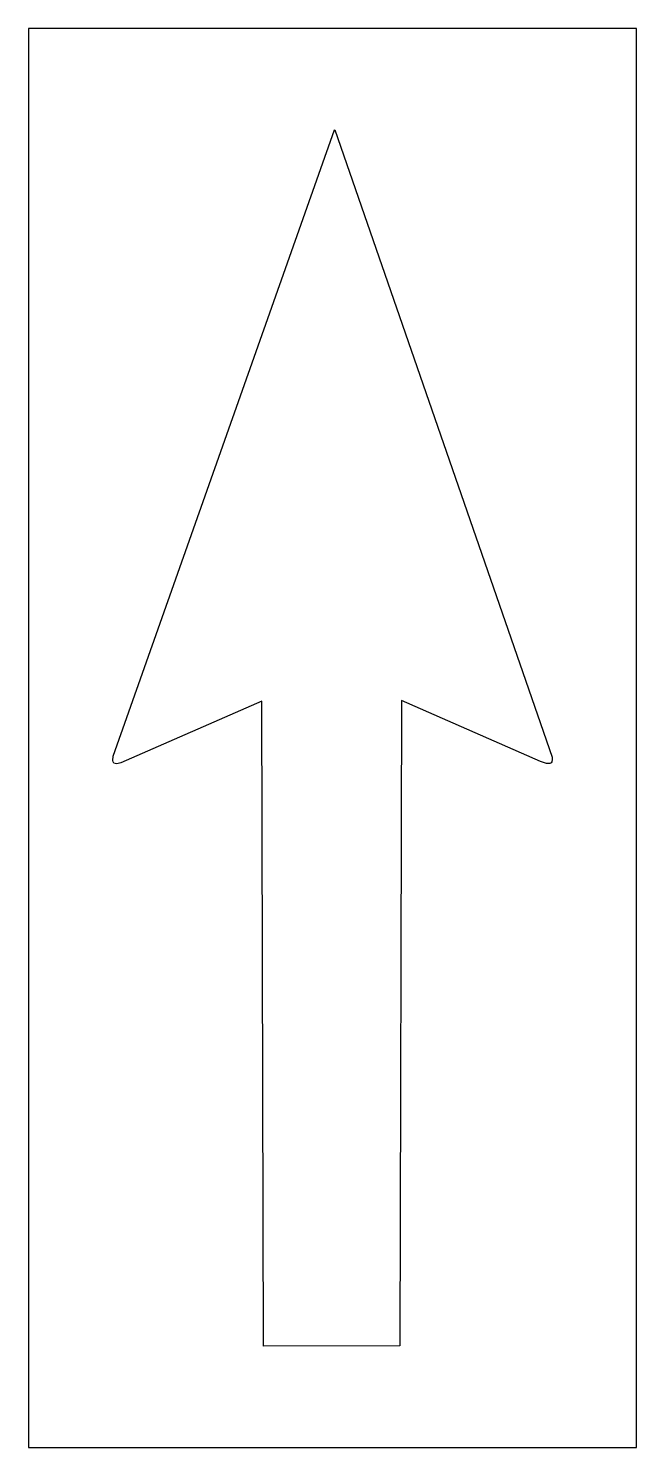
# Model space of a CAD drawing. Header units: inches. Extents: x 0 to 36, y 0 to 84.
import ezdxf

# ---------------------------------------------------------------- set-up
doc = ezdxf.new("R2010")
doc.units = ezdxf.units.IN
doc.header["$MEASUREMENT"] = 0
doc.layers.add('CUT', color=1, linetype='Continuous')

msp = doc.modelspace()

# ---------------------------------------------------------------- linework, layer by layer
at = {"layer": 'CUT'}
for points in [[(0, 0), (36, 0), (36, 84), (0, 84)], [(31, 40.737), (30.976, 40.598), (30.938, 40.529), (30.871, 40.488), (30.658, 40.486), (30.315, 40.612), (22.076, 44.223), (21.983, 6.033), (13.914, 6), (13.809, 44.172), (5.477, 40.529), (5.226, 40.473), (5.134, 40.484), (5.062, 40.519), (5.019, 40.584), (5, 40.672), (5.02, 40.931), (18.121, 78), (18.142, 78), (31, 40.871)]]:
    msp.add_lwpolyline(points, close=True, dxfattribs=at)

doc.saveas('drawing.dxf')
